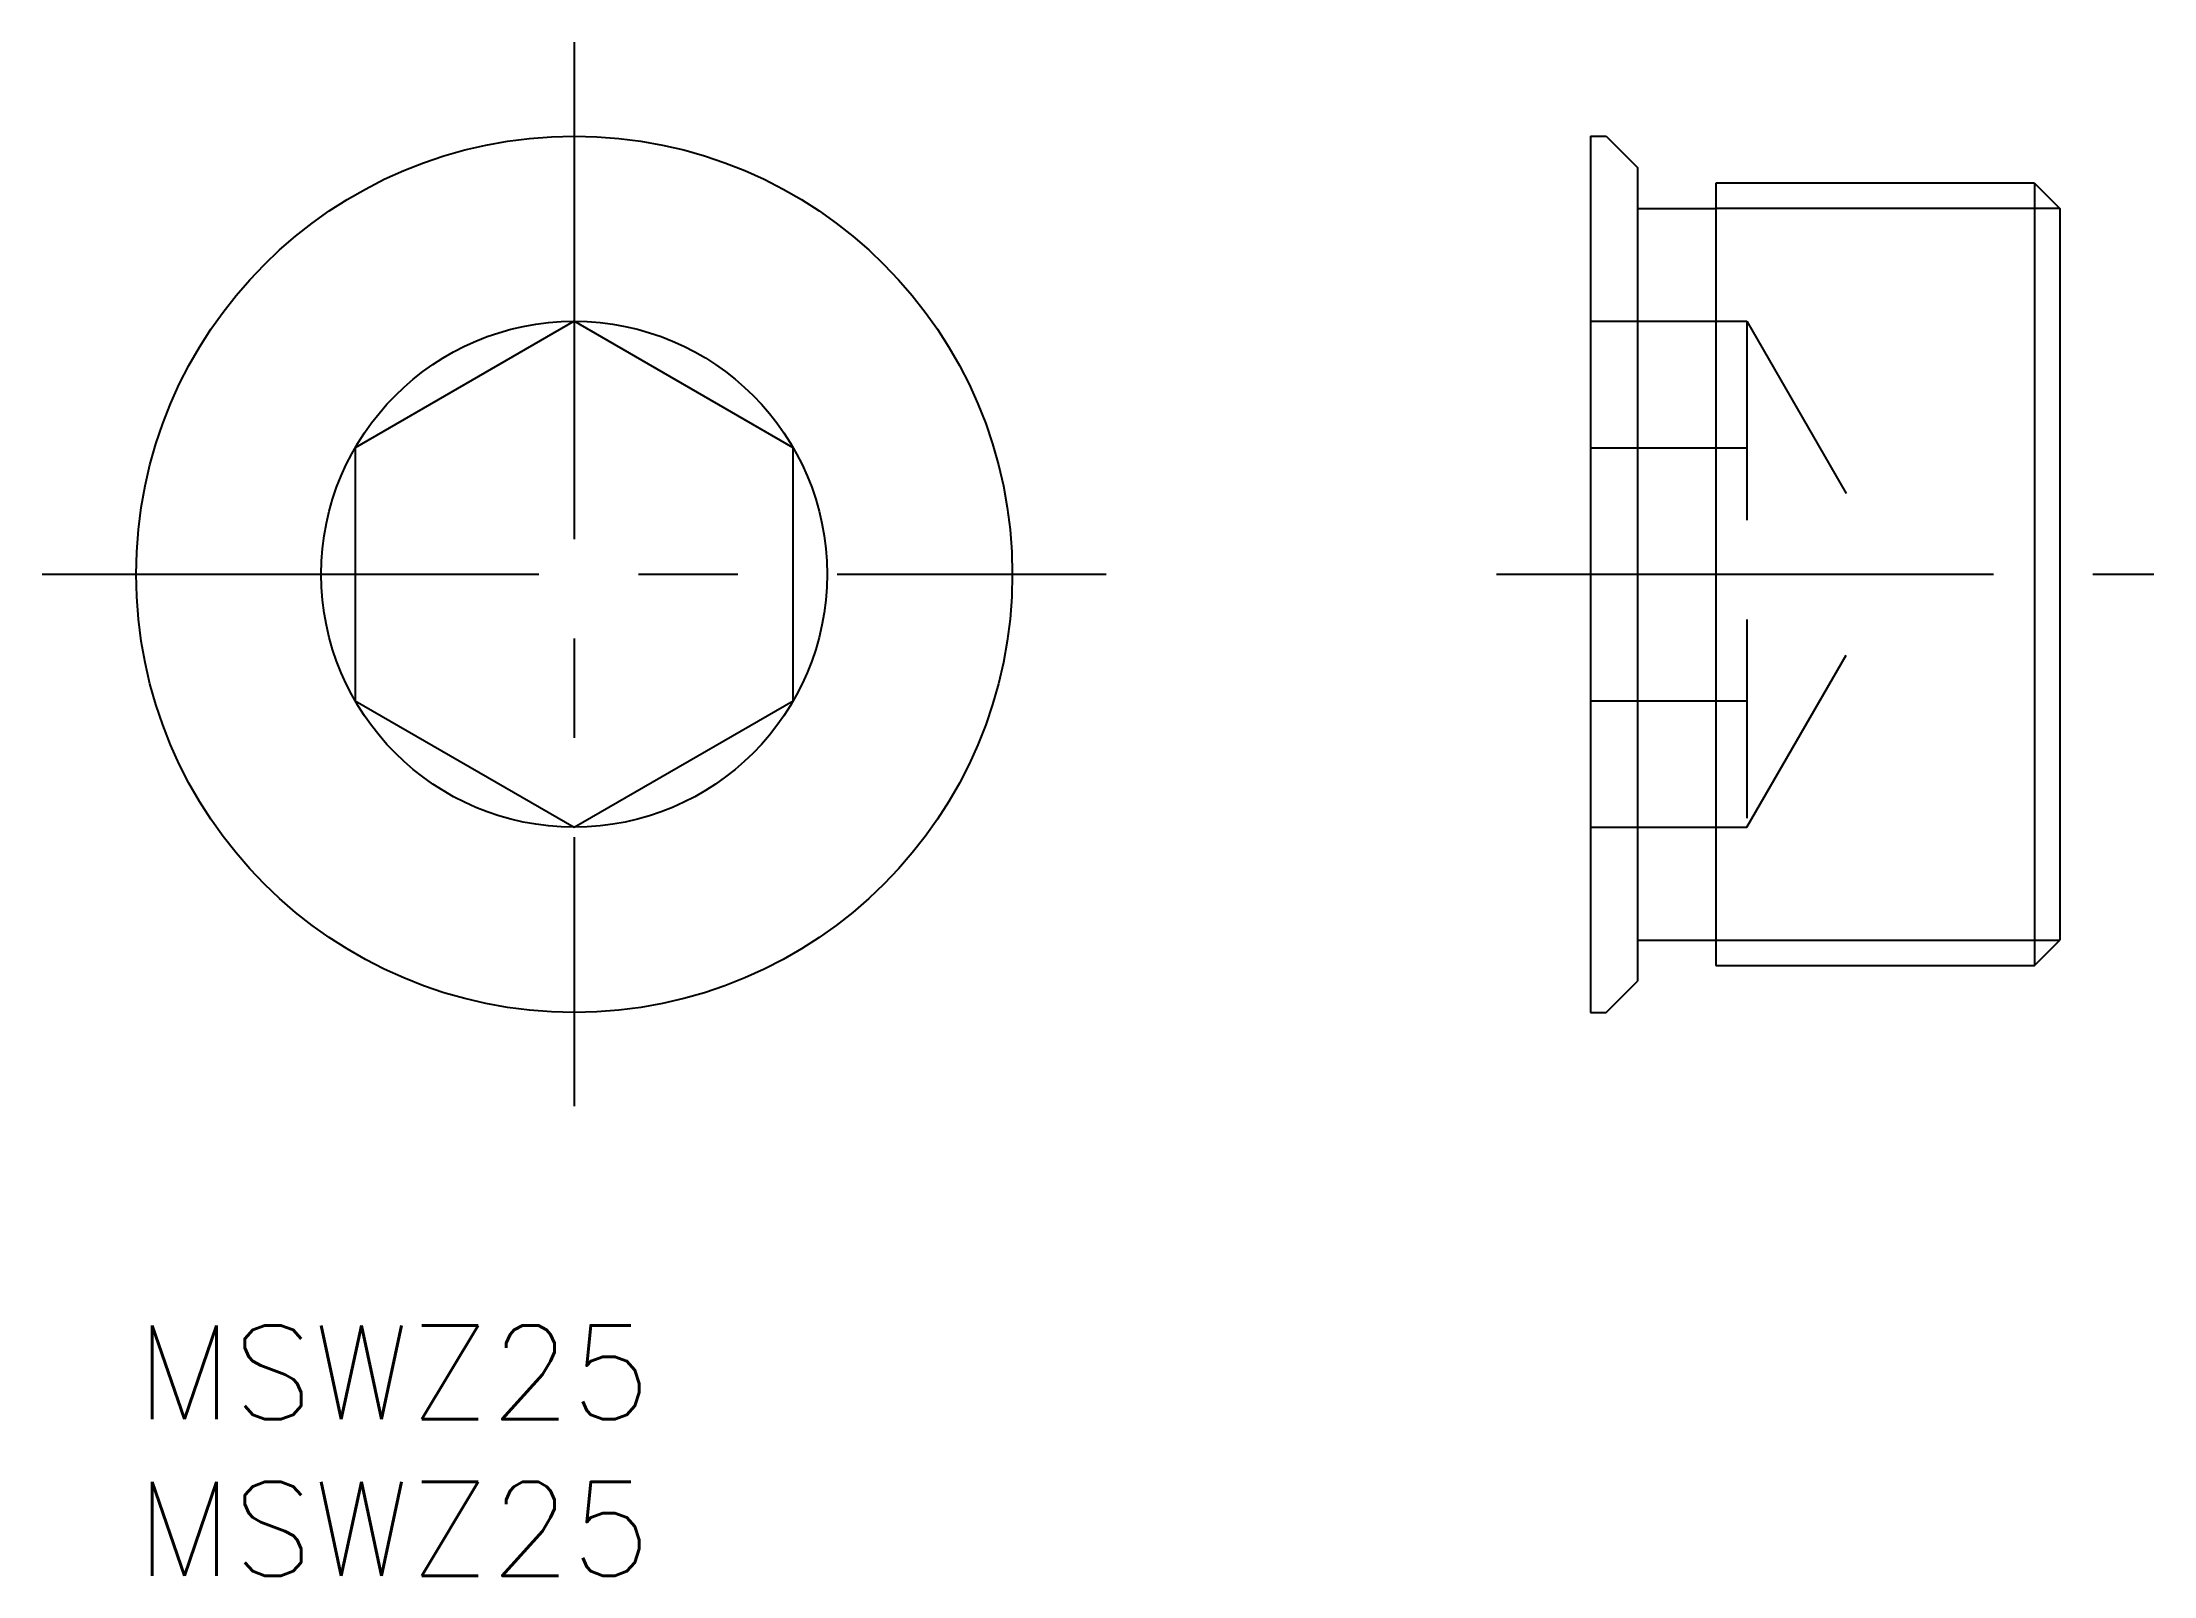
# Model space of a CAD drawing. Extents: x -3 to 64.5, y -8 to 41.
import ezdxf

# ---------------------------------------------------------------- set-up
doc = ezdxf.new("R2010")
doc.units = 0
doc.header["$LTSCALE"] = 0.5
doc.linetypes.add('CENTER', pattern=[50.8, 31.75, -6.35, 6.35, -6.35])
doc.linetypes.add('DASHED', pattern=[19.05, 12.7, -6.35])
for name, color, linetype in [('MSM_CENTER', 1, 'CENTER'), ('MSM_CONTINUOUS', 7, 'CONTINUOUS'), ('MSM_DASHED', 4, 'DASHED'), ('MSM_NARROW', 5, 'CONTINUOUS'), ('MSM_PART_NUMBER', 7, 'CONTINUOUS')]:
    doc.layers.add(name, color=color, linetype=linetype)
doc.styles.get("Standard").update_dxf_attribs({"font": 'txt.shx', "height": 3, "bigfont": 'bigfont.shx'})

# ---------------------------------------------------------------- blocks, each defined once
blk = doc.blocks.new('*U3')
at = {"layer": 'MSM_PART_NUMBER'}
blk.add_text('MSWZ25', height=3, dxfattribs=at).set_placement((0, -3))
blk = doc.blocks.new('*U4')
at = {"layer": 'MSM_PART_NUMBER'}
blk.add_text('MSWZ25', height=3, dxfattribs=at).set_placement((0, -8))

msp = doc.modelspace()

# ---------------------------------------------------------------- linework, layer by layer
at = {"layer": 'MSM_CENTER'}
for p, q in [((14, 41), (14, 7)), ((-3, 24), (31, 24)), ((43.478, 24), (64.478, 24))]:
    msp.add_line(p, q, dxfattribs=at)
at = {"layer": 'MSM_CONTINUOUS'}
for p, q in [((46.478, 38), (46.478, 10)), ((46.478, 38), (46.978, 38)), ((46.978, 38), (47.978, 37)), ((47.978, 37), (47.978, 11)), ((50.478, 36.5), (50.478, 11.5)), ((60.666, 36.5), (50.478, 36.5)), ((60.666, 36.5), (61.478, 35.688)), ((60.666, 36.5), (60.666, 11.5)), ((47.978, 35.688), (50.478, 35.688)), ((61.478, 35.688), (61.478, 12.312)), ((14, 32.083), (7, 28.041)), ((21, 28.041), (14, 32.083)), ((7, 28.041), (7, 19.959)), ((21, 19.959), (21, 28.041)), ((7, 19.959), (14, 15.917)), ((14, 15.917), (21, 19.959)), ((47.978, 12.312), (50.478, 12.312)), ((60.666, 11.5), (61.478, 12.312)), ((50.478, 11.5), (60.666, 11.5)), ((46.978, 10), (47.978, 11)), ((46.478, 10), (46.978, 10))]:
    msp.add_line(p, q, dxfattribs=at)
for radius in [14, 8.083]:
    msp.add_circle((14, 24), radius, dxfattribs=at)
at = {"layer": 'MSM_DASHED'}
for p, q in [((46.478, 32.083), (51.478, 32.083)), ((51.478, 32.083), (51.478, 15.917)), ((51.478, 32.083), (56.145, 24)), ((46.478, 28.041), (51.478, 28.041)), ((51.478, 15.917), (56.145, 24)), ((46.478, 19.959), (51.478, 19.959)), ((46.478, 15.917), (51.478, 15.917))]:
    msp.add_line(p, q, dxfattribs=at)
at = {"layer": 'MSM_NARROW'}
for p, q in [((61.478, 35.688), (50.478, 35.688)), ((50.478, 12.312), (61.478, 12.312))]:
    msp.add_line(p, q, dxfattribs=at)

# ---------------------------------------------------------------- block references
at = {"layer": 'MSM_CONTINUOUS'}
for name in ['*U3', '*U4']:
    msp.add_blockref(name, (0, 0), dxfattribs=at)

doc.saveas('drawing.dxf')
